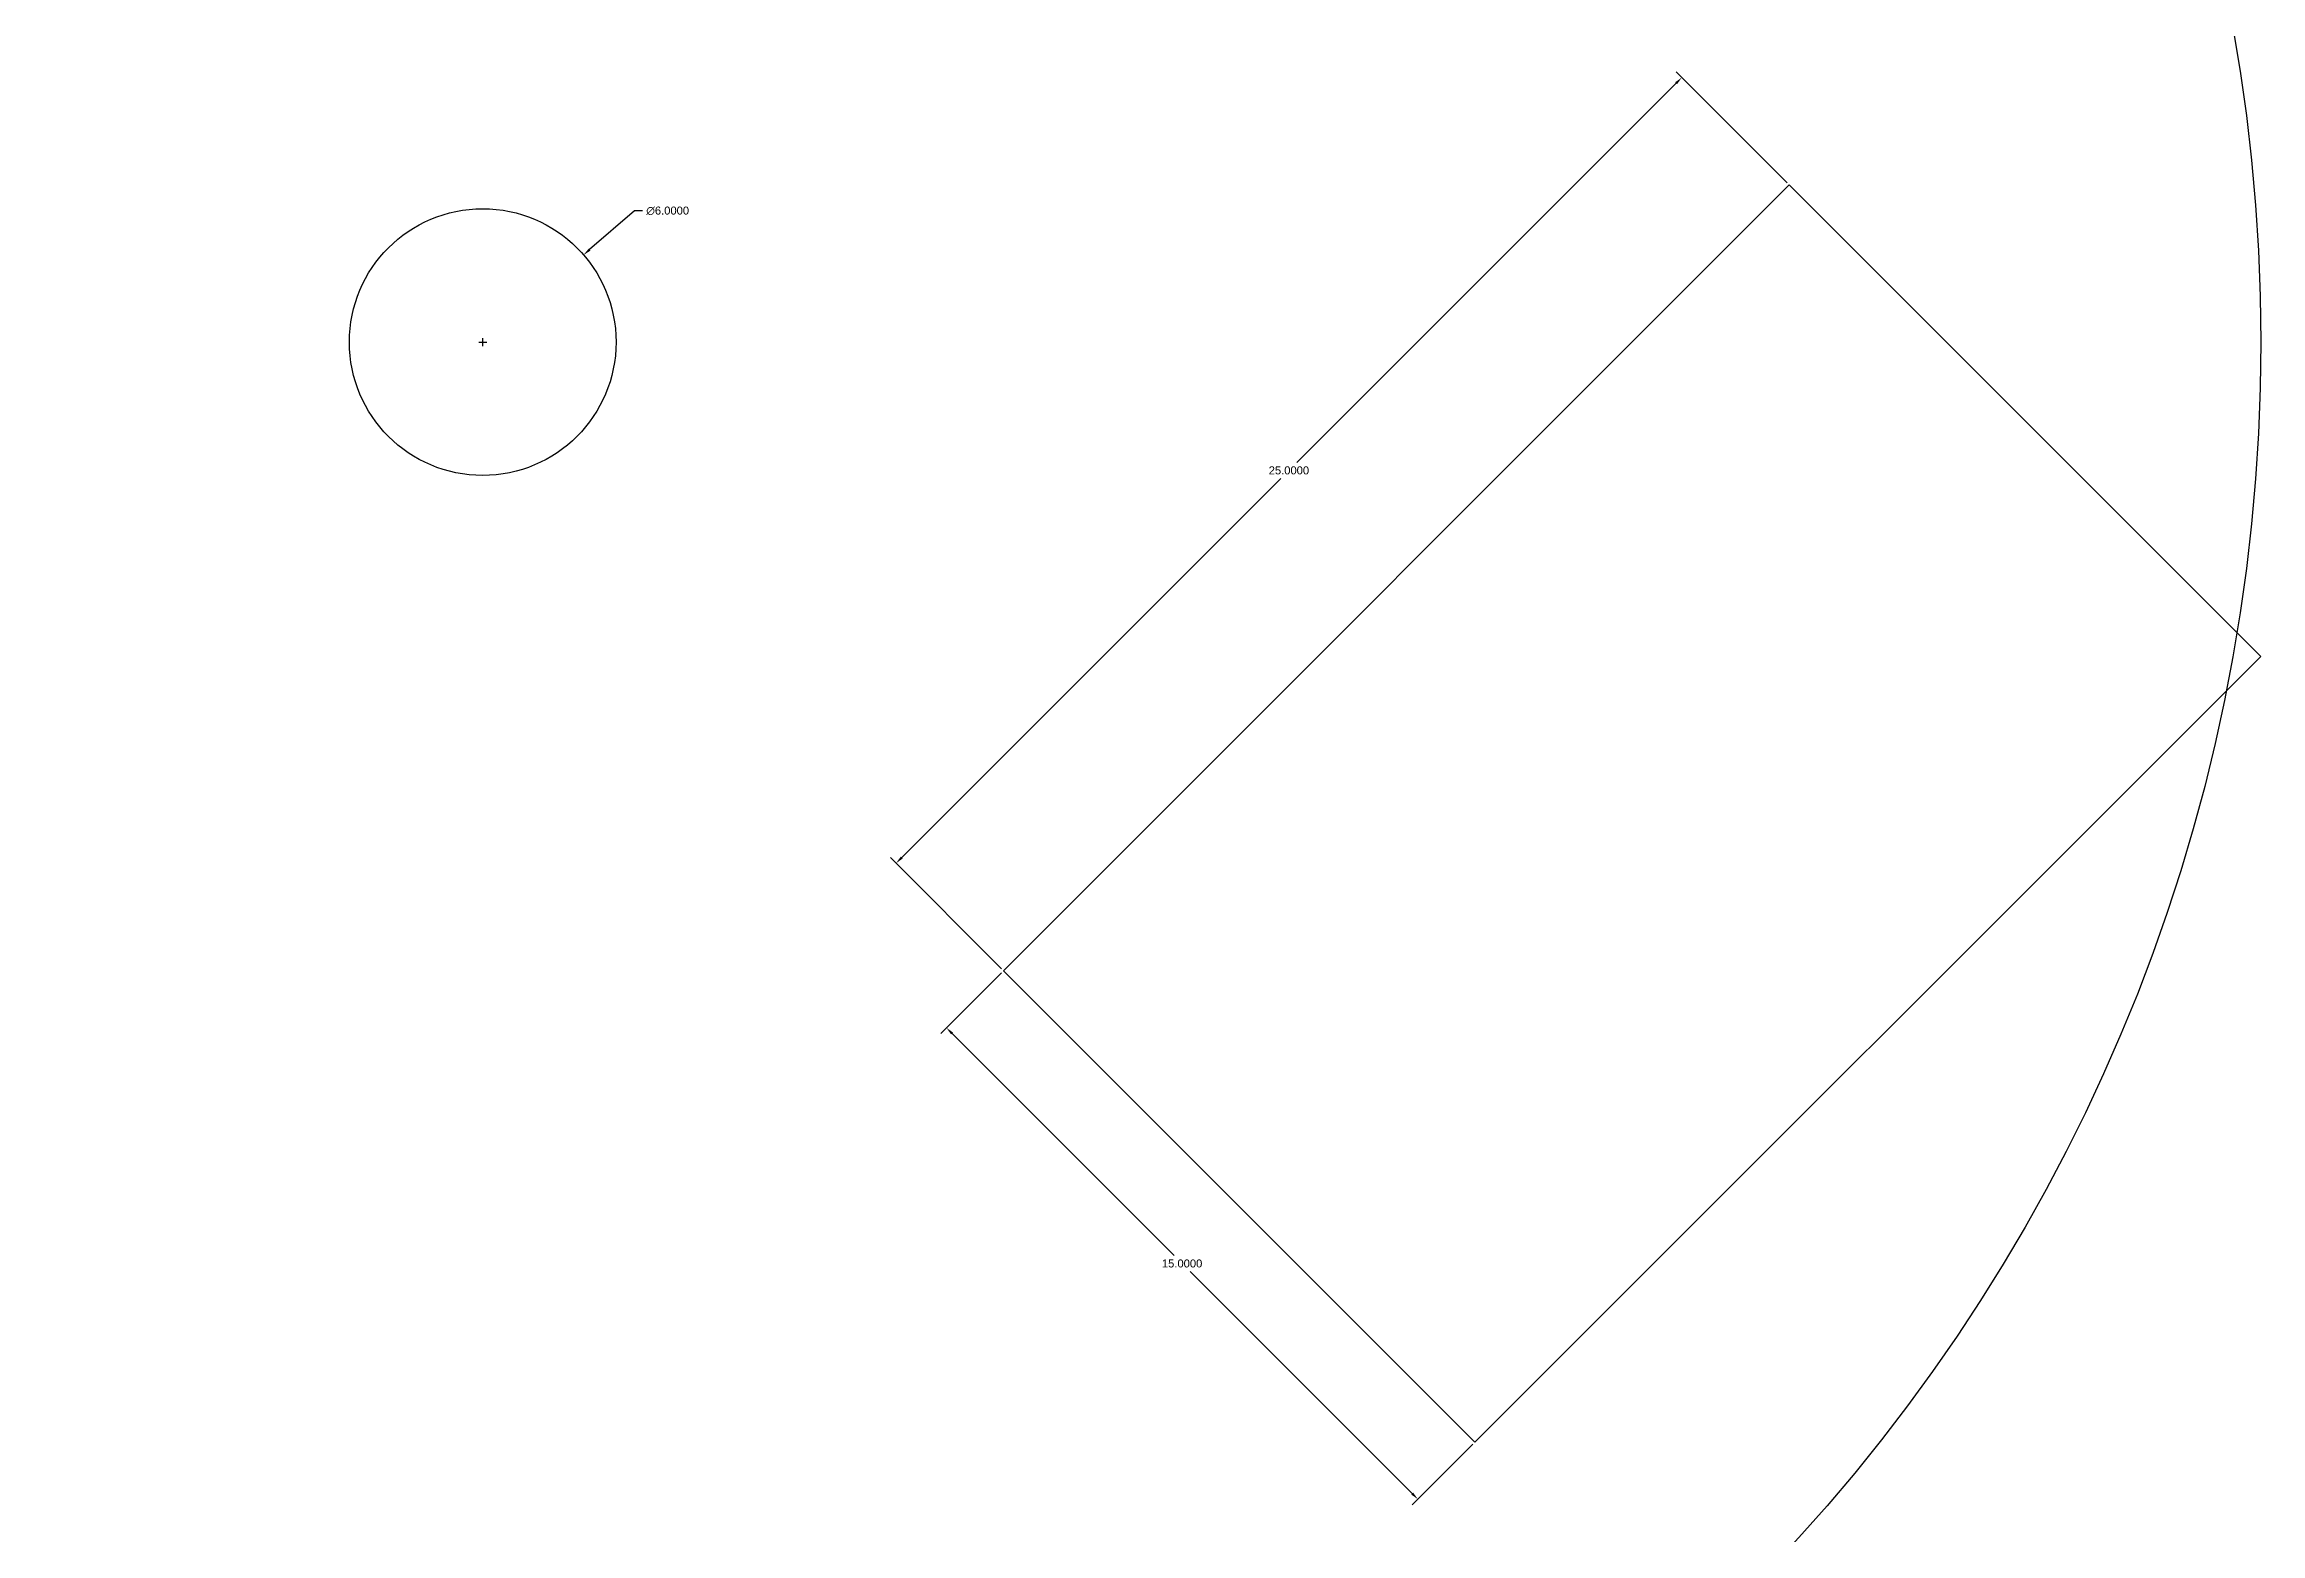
# Model space of a CAD drawing. Header units: inches. Extents: x -40 to 40, y -58 to 40.
# Drawn here: x -9.86 to 40, y -26.81 to 6.7 of the extents above; entities that cross this region are included whole.
import ezdxf

# ---------------------------------------------------------------- set-up
doc = ezdxf.new("R2010")
doc.units = ezdxf.units.IN
doc.header["$MEASUREMENT"] = 0
doc.styles.get("Standard").update_dxf_attribs({"font": ''})
doc.styles.get('Standard').set_extended_font_data('Arial')
doc.dimstyles.get("Standard").update_dxf_attribs({"dimtxt": 0.18, "dimasz": 0.18, "dimexe": 0.18, "dimexo": 0.0625, "dimgap": 0.09, "dimtad": 0, "dimtih": 1, "dimtoh": 1, "dimdec": 4, "dimzin": 0, "dimdsep": 46, "dimtxsty": 'Standard', "dimcen": 0.09, "dimadec": 0, "dimazin": 0, "dimtfac": 1, "dimtdec": 4, "dimtofl": 0, "dimtmove": 0, "dimatfit": 3, "dimfxl": 1, "dimtolj": 1, "dimtzin": 0, "dimarcsym": 0})

# ---------------------------------------------------------------- blocks, each defined once
blk = doc.blocks.new('*D4')
at = {"color": 0, "lineweight": -2, "transparency": 16777216}
for p, q in [((26.712, 15.862), (34.239, 20.331)), ((26.532, 15.862), (26.712, 15.862))]:
    blk.add_line(p, q, dxfattribs=at)
at = {"color": 0, "transparency": 16777216}
blk.add_solid([(34.223, 20.357), (34.254, 20.305), (34.393, 20.423)], dxfattribs=at)
at = {"layer": 'Defpoints', "color": 0, "transparency": 16777216}
for p in [(34.393, 20.423), (-34.393, -20.423)]:
    blk.add_point(p, dxfattribs=at)
at = {"color": 0, "transparency": 16777216, "insert": (25.897, 15.862), "char_height": 0.18, "attachment_point": 5}
blk.add_mtext('\\A1;∅80.0000', dxfattribs=at)
blk = doc.blocks.new('*D5')
at = {"color": 0, "lineweight": -2, "transparency": 16777216}
for p, q in [((3.415, 2.953), (2.405, 2.08)), ((3.595, 2.953), (3.415, 2.953)), ((-0.09, 0), (0.09, 0)), ((0, -0.09), (0, 0.09))]:
    blk.add_line(p, q, dxfattribs=at)
at = {"color": 0, "transparency": 16777216}
blk.add_solid([(2.386, 2.103), (2.425, 2.057), (2.269, 1.962)], dxfattribs=at)
at = {"layer": 'Defpoints', "color": 0, "transparency": 16777216}
for p in [(2.269, 1.962), (-2.269, -1.962)]:
    blk.add_point(p, dxfattribs=at)
at = {"color": 0, "transparency": 16777216, "insert": (4.161, 2.953), "char_height": 0.18, "attachment_point": 5}
blk.add_mtext('\\A1;∅6.0000', dxfattribs=at)
blk = doc.blocks.new('*D6')
at = {"color": 0, "lineweight": -2, "transparency": 16777216}
for p, q in [((29.349, 3.58), (26.849, 6.079)), ((26.849, 5.825), (18.319, -2.705)), ((9.426, -11.598), (17.957, -3.068)), ((11.672, -14.098), (9.172, -11.598))]:
    blk.add_line(p, q, dxfattribs=at)
at = {"color": 0, "transparency": 16777216}
for points in [[(26.828, 5.846), (26.871, 5.804), (26.977, 5.952)], [(9.405, -11.577), (9.448, -11.619), (9.299, -11.725)]]:
    blk.add_solid(points, dxfattribs=at)
at = {"layer": 'Defpoints', "color": 0, "transparency": 16777216}
for p in [(26.977, 5.952), (29.393, 3.536), (11.716, -14.142)]:
    blk.add_point(p, dxfattribs=at)
at = {"color": 0, "transparency": 16777216, "insert": (18.138, -2.887), "char_height": 0.18, "attachment_point": 5}
blk.add_mtext('\\A1;25.0000', dxfattribs=at)
blk = doc.blocks.new('*D7')
at = {"color": 0, "lineweight": -2, "transparency": 16777216}
for p, q in [((11.672, -14.186), (10.305, -15.553)), ((10.559, -15.553), (15.554, -20.548)), ((20.911, -25.905), (15.917, -20.91)), ((22.278, -24.793), (20.911, -26.16))]:
    blk.add_line(p, q, dxfattribs=at)
at = {"color": 0, "transparency": 16777216}
for points in [[(10.581, -15.532), (10.538, -15.574), (10.432, -15.426)], [(20.933, -25.884), (20.89, -25.926), (21.039, -26.032)]]:
    blk.add_solid(points, dxfattribs=at)
at = {"layer": 'Defpoints', "color": 0, "transparency": 16777216}
for p in [(11.716, -14.142), (10.432, -15.426), (22.322, -24.749)]:
    blk.add_point(p, dxfattribs=at)
at = {"color": 0, "transparency": 16777216, "insert": (15.735, -20.729), "char_height": 0.18, "attachment_point": 5}
blk.add_mtext('\\A1;15.0000', dxfattribs=at)

msp = doc.modelspace()

# ---------------------------------------------------------------- linework, layer by layer
msp.add_lwpolyline([(40, -7.07107), (22.32233, -24.74874), (11.71573, -14.14214), (29.3934, 3.53553)], close=True)
for radius in [40, 3]:
    msp.add_circle((0, 0), radius)

# ---------------------------------------------------------------- dimensions: what is measured, and where the dimension line sits
for p1, p2, picture, middle in [((-34.39335, -20.42297), (34.39335, 20.42297), '*D4', (25.8968, 15.86172)), ((-2.26931, -1.9622), (2.26931, 1.9622), '*D5', (4.16062, 2.95324))]:
    dim = msp.add_diameter_dim_2p(p1=p1, p2=p2, dimstyle='Standard')
    dim.commit()
    dim.dimension.update_dxf_attribs({"geometry": picture, "text_midpoint": middle, "dimtype": 163})
for p1, p2, distance, picture, middle in [((11.71573, -14.14214), (29.3934, 3.53553), 3.41768, '*D6', (18.1379, -2.88663)), ((22.32233, -24.74874), (11.71573, -14.14214), 1.81528, '*D7', (15.73543, -20.72903))]:
    dim = msp.add_aligned_dim(p1=p1, p2=p2, distance=distance, dimstyle='Standard')
    dim.commit()
    dim.dimension.update_dxf_attribs({"geometry": picture, "text_midpoint": middle})

doc.saveas('drawing.dxf')
